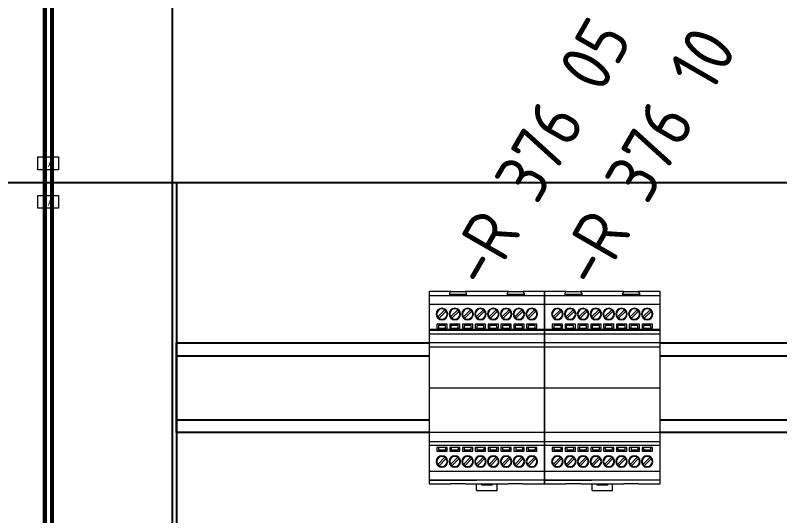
# Model space of a CAD drawing. Header units: millimetres. Extents: x 37984 to 70752, y 14140 to 37584.
# Drawn here: x 39488.3 to 39786.2, y 20309.5 to 20504.6 of the extents above; entities that cross this region are included whole.
import ezdxf
from ezdxf.enums import TextEntityAlignment as Align

# ---------------------------------------------------------------- set-up
doc = ezdxf.new("R2010")
doc.units = ezdxf.units.MM
doc.set_wipeout_variables(frame=1)
doc.layers.add('000-PI-Oprema', color=30, linetype='Continuous', lineweight=5)
for name, color, linetype in [('000-PI-ORMAR', 2, 'Continuous'), ('000-PI_TEXT', 7, 'Continuous'), ('002-PI-Kabelska kanalica', 150, 'Continuous'), ('004-PI-DIN Šina', 3, 'Continuous')]:
    doc.layers.add(name, color=color, linetype=linetype)
doc.styles.add('PI0', font='isocpeur.ttf', dxfattribs={"width": 0.9})

# ---------------------------------------------------------------- blocks, each defined once
blk = doc.blocks.new('8606.000_back')
at = {"layer": '000-PI-ORMAR'}
for p, q in [((47606.03, 38573.17), (47606.03, 36588.67)), ((48198.03, 36588.67), (48198.03, 38573.17)), ((47602.52, 38552.67), (47602.52, 36601.67)), ((47605.24, 38552.67), (47605.24, 36601.67)), ((47606.02, 36601.67), (47606.02, 38552.53)), ((48198.8, 38552.67), (48198.8, 36601.67)), ((48201.52, 38552.67), (48201.52, 36601.67))]:
    blk.add_line(p, q, dxfattribs=at)
blk = doc.blocks.new('*U973')
at = {"layer": '004-PI-DIN Šina'}
blk.add_lwpolyline([(540, -17.5), (540, 17.5), (0, 17.5), (0, -17.5)], close=True, dxfattribs=at)
for points in [[(0, 12.5), (540, 12.5)], [(0, -12.5), (540, -12.5)]]:
    blk.add_lwpolyline(points, dxfattribs=at)
blk = doc.blocks.new('8606.000_montažna')
at = {"layer": '000-PI-ORMAR'}
blk.add_line((50683.39, 38449.42), (50683.39, 36559.42), dxfattribs=at)
blk = doc.blocks.new('*U991')
at = {"layer": '002-PI-Kabelska kanalica'}
blk.add_line((80, -100), (80, 1785), dxfattribs=at)
blk = doc.blocks.new('Diode block- 8 - 2954882')
at = {"layer": '000-PI-Oprema'}
for p, q in [((38051.77, 30782.32), (38051.77, 30782.32)), ((38051.77, 30782.32), (38059.77, 30782.32)), ((38059.77, 30782.32), (38059.77, 30782.32))]:
    blk.add_line(p, q, dxfattribs=at)
blk.add_wipeout([(38033.27, 30859.82), (38078.27, 30859.82), (38078.27, 30784.82), (38033.27, 30784.82)]).dxf.layer = '000-PI-Oprema'
for p, q in [((38033.27, 30859.82), (38033.27, 30854.82)), ((38033.27, 30859.82), (38033.27, 30859.82)), ((38041.6, 30859.82), (38033.27, 30859.82)), ((38033.27, 30858.32), (38078.27, 30858.32)), ((38033.27, 30858.32), (38078.27, 30858.32)), ((38036.77, 30859.82), (38036.77, 30859.82)), ((38039.77, 30859.82), (38039.77, 30859.82)), ((38041.6, 30859.82), (38041.02, 30858.82)), ((38041.02, 30858.82), (38041.02, 30858.82)), ((38041.02, 30858.82), (38048.02, 30858.82)), ((38041.6, 30859.82), (38041.6, 30859.82)), ((38041.6, 30859.82), (38047.44, 30859.82)), ((38041.77, 30859.82), (38041.77, 30859.82)), ((38044.77, 30859.82), (38044.77, 30859.82)), ((38046.77, 30859.82), (38046.77, 30859.82)), ((38047.44, 30859.82), (38047.44, 30859.82)), ((38064.1, 30859.82), (38047.44, 30859.82)), ((38048.02, 30858.82), (38047.44, 30859.82)), ((38048.02, 30858.82), (38048.02, 30858.82)), ((38049.77, 30859.82), (38049.77, 30859.82)), ((38051.77, 30859.82), (38051.77, 30859.82)), ((38054.77, 30859.82), (38054.77, 30859.82)), ((38056.77, 30859.82), (38056.77, 30859.82)), ((38059.77, 30859.82), (38059.77, 30859.82)), ((38061.77, 30859.82), (38061.77, 30859.82)), ((38064.1, 30859.82), (38063.52, 30858.82)), ((38063.52, 30858.82), (38070.52, 30858.82)), ((38063.52, 30858.82), (38063.52, 30858.82)), ((38064.1, 30859.82), (38064.1, 30859.82)), ((38064.1, 30859.82), (38069.94, 30859.82)), ((38064.77, 30859.82), (38064.77, 30859.82)), ((38066.77, 30859.82), (38066.77, 30859.82)), ((38069.77, 30859.82), (38069.77, 30859.82)), ((38069.94, 30859.82), (38069.94, 30859.82)), ((38078.27, 30859.82), (38069.94, 30859.82)), ((38070.52, 30858.82), (38069.94, 30859.82)), ((38070.52, 30858.82), (38070.52, 30858.82)), ((38071.77, 30859.82), (38071.77, 30859.82)), ((38074.77, 30859.82), (38074.77, 30859.82)), ((38078.27, 30859.82), (38078.27, 30859.82)), ((38078.27, 30854.82), (38078.27, 30859.82)), ((38033.27, 30854.82), (38033.27, 30845.21)), ((38078.27, 30854.82), (38033.27, 30854.82)), ((38039.42, 30852.71), (38036.63, 30849.93)), ((38038.27, 30853.32), (38038.27, 30853.32)), ((38038.27, 30853.07), (38038.27, 30853.07)), ((38039.42, 30852.71), (38039.42, 30852.71)), ((38044.42, 30852.71), (38041.63, 30849.93)), ((38043.27, 30853.32), (38043.27, 30853.32)), ((38043.27, 30853.07), (38043.27, 30853.07)), ((38044.42, 30852.71), (38044.42, 30852.71)), ((38049.42, 30852.71), (38046.63, 30849.93)), ((38048.27, 30853.32), (38048.27, 30853.32)), ((38048.27, 30853.07), (38048.27, 30853.07)), ((38049.42, 30852.71), (38049.42, 30852.71)), ((38051.62, 30849.92), (38054.41, 30852.71)), ((38053.25, 30853.07), (38053.25, 30853.07)), ((38053.27, 30853.32), (38053.27, 30853.32)), ((38054.41, 30852.71), (38054.42, 30852.71)), ((38054.42, 30852.71), (38054.42, 30852.71)), ((38059.42, 30852.71), (38056.63, 30849.93)), ((38058.27, 30853.32), (38058.27, 30853.32)), ((38058.27, 30853.07), (38058.27, 30853.07)), ((38059.42, 30852.71), (38059.42, 30852.71)), ((38064.42, 30852.71), (38061.63, 30849.93)), ((38063.27, 30853.32), (38063.27, 30853.32)), ((38063.27, 30853.07), (38063.27, 30853.07)), ((38064.42, 30852.71), (38064.42, 30852.71)), ((38066.62, 30849.92), (38069.41, 30852.71)), ((38068.25, 30853.07), (38068.25, 30853.07)), ((38068.27, 30853.32), (38068.27, 30853.32)), ((38069.41, 30852.71), (38069.41, 30852.71)), ((38071.61, 30849.91), (38074.4, 30852.7)), ((38073.23, 30853.07), (38073.23, 30853.07)), ((38073.27, 30853.32), (38073.27, 30853.32)), ((38074.4, 30852.7), (38074.4, 30852.7)), ((38078.27, 30845.21), (38078.27, 30854.82)), ((38036.63, 30849.93), (38036.63, 30849.93)), ((38037.13, 30849.43), (38039.91, 30852.22)), ((38037.13, 30849.43), (38037.13, 30849.43)), ((38039.91, 30852.22), (38039.91, 30852.22)), ((38041.63, 30849.93), (38041.63, 30849.93)), ((38042.13, 30849.43), (38044.91, 30852.22)), ((38042.13, 30849.43), (38042.13, 30849.43)), ((38044.91, 30852.22), (38044.91, 30852.22)), ((38046.63, 30849.93), (38046.63, 30849.93)), ((38047.13, 30849.43), (38049.91, 30852.22)), ((38047.13, 30849.43), (38047.13, 30849.43)), ((38049.91, 30852.22), (38049.91, 30852.22)), ((38051.62, 30849.92), (38051.62, 30849.92)), ((38052.12, 30849.43), (38054.9, 30852.21)), ((38052.12, 30849.43), (38052.12, 30849.43)), ((38054.91, 30852.22), (38054.9, 30852.21)), ((38054.91, 30852.22), (38054.91, 30852.22)), ((38056.63, 30849.93), (38056.63, 30849.93)), ((38057.13, 30849.43), (38059.91, 30852.22)), ((38057.13, 30849.43), (38057.13, 30849.43)), ((38059.91, 30852.22), (38059.91, 30852.22)), ((38061.63, 30849.93), (38061.63, 30849.93)), ((38062.13, 30849.43), (38064.91, 30852.22)), ((38062.13, 30849.43), (38062.13, 30849.43)), ((38064.91, 30852.22), (38064.91, 30852.22)), ((38066.62, 30849.92), (38066.62, 30849.92)), ((38069.9, 30852.21), (38067.12, 30849.43)), ((38067.12, 30849.43), (38067.12, 30849.43)), ((38069.9, 30852.21), (38069.9, 30852.21)), ((38071.61, 30849.91), (38071.61, 30849.91)), ((38074.89, 30852.2), (38072.11, 30849.42)), ((38072.11, 30849.42), (38072.11, 30849.42)), ((38074.89, 30852.2), (38074.89, 30852.2)), ((38036.27, 30847.07), (38036.27, 30845.57)), ((38040.27, 30847.07), (38036.27, 30847.07)), ((38036.27, 30847.07), (38036.27, 30847.07)), ((38036.87, 30846.57), (38036.87, 30845.57)), ((38039.67, 30846.57), (38036.87, 30846.57)), ((38036.87, 30846.57), (38036.87, 30846.57)), ((38038.27, 30849.07), (38038.27, 30849.07)), ((38038.27, 30848.82), (38038.27, 30848.82)), ((38039.67, 30845.57), (38039.67, 30846.57)), ((38039.67, 30846.57), (38039.67, 30846.57)), ((38040.27, 30845.57), (38040.27, 30847.07)), ((38040.27, 30847.07), (38040.27, 30847.07)), ((38041.27, 30847.07), (38041.27, 30845.57)), ((38045.27, 30847.07), (38041.27, 30847.07)), ((38041.27, 30847.07), (38041.27, 30847.07)), ((38041.74, 30846.57), (38041.74, 30845.57)), ((38044.54, 30846.57), (38041.74, 30846.57)), ((38041.74, 30846.57), (38041.74, 30846.57)), ((38043.27, 30849.07), (38043.27, 30849.07)), ((38043.27, 30848.82), (38043.27, 30848.82)), ((38044.54, 30845.57), (38044.54, 30846.57)), ((38044.54, 30846.57), (38044.54, 30846.57)), ((38045.27, 30845.57), (38045.27, 30847.07)), ((38045.27, 30847.07), (38045.27, 30847.07)), ((38050.27, 30847.07), (38046.27, 30847.07)), ((38046.27, 30847.07), (38046.27, 30845.57)), ((38046.27, 30847.07), (38046.27, 30847.07)), ((38046.87, 30846.57), (38046.87, 30845.57)), ((38049.67, 30846.57), (38046.87, 30846.57)), ((38046.87, 30846.57), (38046.87, 30846.57)), ((38048.27, 30849.07), (38048.27, 30849.07)), ((38048.27, 30848.82), (38048.27, 30848.82)), ((38049.67, 30845.57), (38049.67, 30846.57)), ((38049.67, 30846.57), (38049.67, 30846.57)), ((38050.27, 30845.57), (38050.27, 30847.07)), ((38050.27, 30847.07), (38050.27, 30847.07)), ((38051.27, 30847.07), (38051.27, 30845.57)), ((38055.27, 30847.07), (38051.27, 30847.07)), ((38051.27, 30847.07), (38051.27, 30847.07)), ((38051.85, 30846.57), (38051.85, 30845.57)), ((38054.65, 30846.57), (38051.85, 30846.57)), ((38051.85, 30846.57), (38051.85, 30846.57)), ((38053.25, 30849.07), (38053.25, 30849.07)), ((38053.27, 30848.82), (38053.27, 30848.82)), ((38054.65, 30845.57), (38054.65, 30846.57)), ((38054.65, 30846.57), (38054.65, 30846.57)), ((38055.27, 30845.57), (38055.27, 30847.07)), ((38055.27, 30847.07), (38055.27, 30847.07)), ((38060.27, 30847.07), (38056.27, 30847.07)), ((38056.27, 30847.07), (38056.27, 30845.57)), ((38056.27, 30847.07), (38056.27, 30847.07)), ((38056.83, 30846.57), (38056.83, 30845.57)), ((38059.63, 30846.57), (38056.83, 30846.57)), ((38056.83, 30846.57), (38056.83, 30846.57)), ((38058.27, 30849.07), (38058.27, 30849.07)), ((38058.27, 30848.82), (38058.27, 30848.82)), ((38059.63, 30845.57), (38059.63, 30846.57)), ((38059.63, 30846.57), (38059.63, 30846.57)), ((38060.27, 30845.57), (38060.27, 30847.07)), ((38060.27, 30847.07), (38060.27, 30847.07)), ((38061.27, 30847.07), (38061.27, 30845.57)), ((38065.27, 30847.07), (38061.27, 30847.07)), ((38061.27, 30847.07), (38061.27, 30847.07)), ((38061.87, 30846.57), (38061.87, 30845.57)), ((38064.67, 30846.57), (38061.87, 30846.57)), ((38061.87, 30846.57), (38061.87, 30846.57)), ((38063.27, 30849.07), (38063.27, 30849.07)), ((38063.27, 30848.82), (38063.27, 30848.82)), ((38064.67, 30845.57), (38064.67, 30846.57)), ((38064.67, 30846.57), (38064.67, 30846.57)), ((38065.27, 30845.57), (38065.27, 30847.07)), ((38065.27, 30847.07), (38065.27, 30847.07)), ((38066.27, 30847.07), (38066.27, 30845.57)), ((38070.27, 30847.07), (38066.27, 30847.07)), ((38066.27, 30847.07), (38066.27, 30847.07)), ((38066.85, 30846.57), (38066.85, 30845.57)), ((38069.65, 30846.57), (38066.85, 30846.57)), ((38066.85, 30846.57), (38066.85, 30846.57)), ((38068.25, 30849.07), (38068.25, 30849.07)), ((38068.27, 30848.82), (38068.27, 30848.82)), ((38069.65, 30845.57), (38069.65, 30846.57)), ((38069.65, 30846.57), (38069.65, 30846.57)), ((38070.27, 30845.57), (38070.27, 30847.07)), ((38070.27, 30847.07), (38070.27, 30847.07)), ((38071.27, 30847.07), (38071.27, 30845.57)), ((38075.27, 30847.07), (38071.27, 30847.07)), ((38071.27, 30847.07), (38071.27, 30847.07)), ((38071.83, 30846.57), (38071.83, 30845.57)), ((38074.63, 30846.57), (38071.83, 30846.57)), ((38071.83, 30846.57), (38071.83, 30846.57)), ((38073.23, 30849.07), (38073.23, 30849.07)), ((38073.27, 30848.82), (38073.27, 30848.82)), ((38074.63, 30845.57), (38074.63, 30846.57)), ((38074.63, 30846.57), (38074.63, 30846.57)), ((38075.27, 30845.57), (38075.27, 30847.07)), ((38075.27, 30847.07), (38075.27, 30847.07)), ((38033.27, 30845.21), (38033.27, 30844.82)), ((38033.27, 30845.21), (38078.27, 30845.21)), ((38033.27, 30844.82), (38033.27, 30844.82)), ((38033.27, 30844.82), (38033.27, 30843.32)), ((38033.27, 30844.82), (38078.27, 30844.82)), ((38036.27, 30845.57), (38040.27, 30845.57)), ((38036.27, 30845.57), (38036.27, 30845.57)), ((38036.87, 30845.57), (38036.87, 30845.57)), ((38039.67, 30845.57), (38039.67, 30845.57)), ((38040.27, 30845.57), (38040.27, 30845.57)), ((38041.27, 30845.57), (38045.27, 30845.57)), ((38041.27, 30845.57), (38041.27, 30845.57)), ((38041.74, 30845.57), (38041.74, 30845.57)), ((38044.54, 30845.57), (38044.54, 30845.57)), ((38045.27, 30845.57), (38045.27, 30845.57)), ((38046.27, 30845.57), (38050.27, 30845.57)), ((38046.27, 30845.57), (38046.27, 30845.57)), ((38046.87, 30845.57), (38046.87, 30845.57)), ((38049.67, 30845.57), (38049.67, 30845.57)), ((38050.27, 30845.57), (38050.27, 30845.57)), ((38051.27, 30845.57), (38055.27, 30845.57)), ((38051.27, 30845.57), (38051.27, 30845.57)), ((38051.85, 30845.57), (38051.85, 30845.57)), ((38054.65, 30845.57), (38054.65, 30845.57)), ((38055.27, 30845.57), (38055.27, 30845.57)), ((38056.27, 30845.57), (38060.27, 30845.57)), ((38056.27, 30845.57), (38056.27, 30845.57)), ((38056.83, 30845.57), (38056.83, 30845.57)), ((38059.63, 30845.57), (38059.63, 30845.57)), ((38060.27, 30845.57), (38060.27, 30845.57)), ((38061.27, 30845.57), (38065.27, 30845.57)), ((38061.27, 30845.57), (38061.27, 30845.57)), ((38061.87, 30845.57), (38061.87, 30845.57)), ((38064.67, 30845.57), (38064.67, 30845.57)), ((38065.27, 30845.57), (38065.27, 30845.57)), ((38066.27, 30845.57), (38070.27, 30845.57)), ((38066.27, 30845.57), (38066.27, 30845.57)), ((38066.85, 30845.57), (38066.85, 30845.57)), ((38069.65, 30845.57), (38069.65, 30845.57)), ((38070.27, 30845.57), (38070.27, 30845.57)), ((38071.27, 30845.57), (38075.27, 30845.57)), ((38071.27, 30845.57), (38071.27, 30845.57)), ((38071.83, 30845.57), (38071.83, 30845.57)), ((38074.63, 30845.57), (38074.63, 30845.57)), ((38075.27, 30845.57), (38075.27, 30845.57)), ((38078.27, 30844.82), (38078.27, 30845.21)), ((38078.27, 30843.32), (38078.27, 30844.82)), ((38078.27, 30844.82), (38078.27, 30844.82)), ((38033.27, 30843.32), (38033.27, 30801.32)), ((38033.27, 30843.32), (38033.27, 30843.32)), ((38033.27, 30843.32), (38078.27, 30843.32)), ((38078.27, 30843.32), (38078.27, 30843.32)), ((38078.27, 30801.32), (38078.27, 30843.32)), ((38033.27, 30839.82), (38033.27, 30839.82)), ((38078.27, 30839.82), (38033.27, 30839.82)), ((38078.27, 30839.82), (38033.27, 30839.82)), ((38033.27, 30838.32), (38033.27, 30838.32)), ((38033.27, 30838.32), (38078.27, 30838.32)), ((38078.27, 30839.82), (38078.27, 30839.82)), ((38078.27, 30838.32), (38078.27, 30838.32)), ((38033.27, 30822.32), (38078.27, 30822.32)), ((38033.27, 30804.82), (38033.27, 30804.82)), ((38078.27, 30804.82), (38033.27, 30804.82)), ((38078.27, 30804.82), (38078.27, 30804.82)), ((38033.27, 30801.32), (38033.27, 30799.82)), ((38033.27, 30801.32), (38033.27, 30801.32)), ((38033.27, 30801.32), (38078.27, 30801.32)), ((38033.27, 30799.82), (38033.27, 30789.82)), ((38033.27, 30799.82), (38033.27, 30799.82)), ((38078.27, 30799.82), (38033.27, 30799.82)), ((38040.27, 30799.07), (38036.27, 30799.07)), ((38036.27, 30799.07), (38036.27, 30797.57)), ((38036.27, 30799.07), (38036.27, 30799.07)), ((38036.91, 30799.07), (38036.91, 30798.07)), ((38036.91, 30799.07), (38036.91, 30799.07)), ((38039.71, 30798.07), (38039.71, 30799.07)), ((38039.71, 30799.07), (38039.71, 30799.07)), ((38040.27, 30797.57), (38040.27, 30799.07)), ((38040.27, 30799.07), (38040.27, 30799.07)), ((38041.27, 30799.07), (38041.27, 30797.57)), ((38045.27, 30799.07), (38041.27, 30799.07)), ((38041.27, 30799.07), (38041.27, 30799.07)), ((38041.89, 30799.07), (38041.89, 30798.07)), ((38041.89, 30799.07), (38041.89, 30799.07)), ((38044.69, 30798.07), (38044.69, 30799.07)), ((38044.69, 30799.07), (38044.69, 30799.07)), ((38045.27, 30797.57), (38045.27, 30799.07)), ((38045.27, 30799.07), (38045.27, 30799.07)), ((38046.27, 30799.07), (38046.27, 30797.57)), ((38050.27, 30799.07), (38046.27, 30799.07)), ((38046.27, 30799.07), (38046.27, 30799.07)), ((38046.87, 30799.07), (38046.87, 30798.07)), ((38046.87, 30799.07), (38046.87, 30799.07)), ((38049.67, 30798.07), (38049.67, 30799.07)), ((38049.67, 30799.07), (38049.67, 30799.07)), ((38050.27, 30797.57), (38050.27, 30799.07)), ((38050.27, 30799.07), (38050.27, 30799.07)), ((38055.27, 30799.07), (38051.27, 30799.07)), ((38051.27, 30799.07), (38051.27, 30797.57)), ((38051.27, 30799.07), (38051.27, 30799.07)), ((38051.91, 30799.07), (38051.91, 30798.07)), ((38051.91, 30799.07), (38051.91, 30799.07)), ((38054.71, 30798.07), (38054.71, 30799.07)), ((38054.71, 30799.07), (38054.71, 30799.07)), ((38055.27, 30797.57), (38055.27, 30799.07)), ((38055.27, 30799.07), (38055.27, 30799.07)), ((38056.27, 30799.07), (38056.27, 30797.57)), ((38060.27, 30799.07), (38056.27, 30799.07)), ((38056.27, 30799.07), (38056.27, 30799.07)), ((38056.89, 30799.07), (38056.89, 30798.07)), ((38056.89, 30799.07), (38056.89, 30799.07)), ((38059.69, 30798.07), (38059.69, 30799.07)), ((38059.69, 30799.07), (38059.69, 30799.07)), ((38060.27, 30797.57), (38060.27, 30799.07)), ((38060.27, 30799.07), (38060.27, 30799.07)), ((38061.27, 30799.07), (38061.27, 30797.57)), ((38065.27, 30799.07), (38061.27, 30799.07)), ((38061.27, 30799.07), (38061.27, 30799.07)), ((38061.87, 30799.07), (38061.87, 30798.07)), ((38061.87, 30799.07), (38061.87, 30799.07)), ((38064.67, 30798.07), (38064.67, 30799.07)), ((38064.67, 30799.07), (38064.67, 30799.07)), ((38065.27, 30797.57), (38065.27, 30799.07)), ((38065.27, 30799.07), (38065.27, 30799.07)), ((38066.27, 30799.07), (38066.27, 30797.57)), ((38070.27, 30799.07), (38066.27, 30799.07)), ((38066.27, 30799.07), (38066.27, 30799.07)), ((38067, 30799.07), (38067, 30798.07)), ((38067, 30799.07), (38067, 30799.07)), ((38069.8, 30798.07), (38069.8, 30799.07)), ((38069.8, 30799.07), (38069.8, 30799.07)), ((38070.27, 30797.57), (38070.27, 30799.07)), ((38070.27, 30799.07), (38070.27, 30799.07)), ((38071.27, 30799.07), (38071.27, 30797.57)), ((38075.27, 30799.07), (38071.27, 30799.07)), ((38071.27, 30799.07), (38071.27, 30799.07)), ((38071.87, 30799.07), (38071.87, 30798.07)), ((38071.87, 30799.07), (38071.87, 30799.07)), ((38074.67, 30798.07), (38074.67, 30799.07)), ((38074.67, 30799.07), (38074.67, 30799.07)), ((38075.27, 30797.57), (38075.27, 30799.07)), ((38075.27, 30799.07), (38075.27, 30799.07)), ((38078.27, 30799.82), (38078.27, 30801.32)), ((38078.27, 30801.32), (38078.27, 30801.32)), ((38078.27, 30789.82), (38078.27, 30799.82)), ((38078.27, 30799.82), (38078.27, 30799.82)), ((38036.27, 30797.57), (38040.27, 30797.57)), ((38036.27, 30797.57), (38036.27, 30797.57)), ((38036.91, 30798.07), (38039.71, 30798.07)), ((38036.91, 30798.07), (38036.91, 30798.07)), ((38038.27, 30795.82), (38038.27, 30795.82)), ((38039.71, 30798.07), (38039.71, 30798.07)), ((38040.27, 30797.57), (38040.27, 30797.57)), ((38041.27, 30797.57), (38045.27, 30797.57)), ((38041.27, 30797.57), (38041.27, 30797.57)), ((38041.89, 30798.07), (38044.69, 30798.07)), ((38041.89, 30798.07), (38041.89, 30798.07)), ((38043.27, 30795.82), (38043.27, 30795.82)), ((38044.69, 30798.07), (38044.69, 30798.07)), ((38045.27, 30797.57), (38045.27, 30797.57)), ((38046.27, 30797.57), (38050.27, 30797.57)), ((38046.27, 30797.57), (38046.27, 30797.57)), ((38046.87, 30798.07), (38049.67, 30798.07)), ((38046.87, 30798.07), (38046.87, 30798.07)), ((38048.27, 30795.82), (38048.27, 30795.82)), ((38049.67, 30798.07), (38049.67, 30798.07)), ((38050.27, 30797.57), (38050.27, 30797.57)), ((38051.27, 30797.57), (38055.27, 30797.57)), ((38051.27, 30797.57), (38051.27, 30797.57)), ((38051.91, 30798.07), (38054.71, 30798.07)), ((38051.91, 30798.07), (38051.91, 30798.07)), ((38053.27, 30795.82), (38053.27, 30795.82)), ((38054.71, 30798.07), (38054.71, 30798.07)), ((38055.27, 30797.57), (38055.27, 30797.57)), ((38056.27, 30797.57), (38060.27, 30797.57)), ((38056.27, 30797.57), (38056.27, 30797.57)), ((38056.89, 30798.07), (38059.69, 30798.07)), ((38056.89, 30798.07), (38056.89, 30798.07)), ((38058.27, 30795.82), (38058.27, 30795.82)), ((38059.69, 30798.07), (38059.69, 30798.07)), ((38060.27, 30797.57), (38060.27, 30797.57)), ((38061.27, 30797.57), (38065.27, 30797.57)), ((38061.27, 30797.57), (38061.27, 30797.57)), ((38061.87, 30798.07), (38064.67, 30798.07)), ((38061.87, 30798.07), (38061.87, 30798.07)), ((38063.27, 30795.82), (38063.27, 30795.82)), ((38064.67, 30798.07), (38064.67, 30798.07)), ((38065.27, 30797.57), (38065.27, 30797.57)), ((38066.27, 30797.57), (38070.27, 30797.57)), ((38066.27, 30797.57), (38066.27, 30797.57)), ((38067, 30798.07), (38069.8, 30798.07)), ((38067, 30798.07), (38067, 30798.07)), ((38068.27, 30795.82), (38068.27, 30795.82)), ((38069.8, 30798.07), (38069.8, 30798.07)), ((38070.27, 30797.57), (38070.27, 30797.57)), ((38071.27, 30797.57), (38075.27, 30797.57)), ((38071.27, 30797.57), (38071.27, 30797.57)), ((38071.87, 30798.07), (38074.67, 30798.07)), ((38071.87, 30798.07), (38071.87, 30798.07)), ((38073.27, 30795.82), (38073.27, 30795.82)), ((38074.67, 30798.07), (38074.67, 30798.07)), ((38075.27, 30797.57), (38075.27, 30797.57)), ((38039.42, 30795.21), (38036.63, 30792.43)), ((38037.13, 30791.93), (38039.91, 30794.72)), ((38038.27, 30795.57), (38038.27, 30795.57)), ((38039.42, 30795.21), (38039.42, 30795.21)), ((38039.91, 30794.72), (38039.91, 30794.72)), ((38041.64, 30792.44), (38044.42, 30795.22)), ((38044.92, 30794.73), (38042.13, 30791.94)), ((38043.29, 30795.57), (38043.29, 30795.57)), ((38044.42, 30795.22), (38044.42, 30795.22)), ((38044.92, 30794.73), (38044.92, 30794.73)), ((38049.42, 30795.21), (38046.63, 30792.43)), ((38047.13, 30791.93), (38049.91, 30794.72)), ((38048.27, 30795.57), (38048.27, 30795.57)), ((38049.42, 30795.21), (38049.42, 30795.21)), ((38049.91, 30794.72), (38049.91, 30794.72)), ((38054.42, 30795.21), (38051.63, 30792.43)), ((38052.13, 30791.93), (38054.91, 30794.72)), ((38053.27, 30795.57), (38053.27, 30795.57)), ((38054.42, 30795.21), (38054.42, 30795.21)), ((38054.91, 30794.72), (38054.91, 30794.72)), ((38056.64, 30792.44), (38059.42, 30795.22)), ((38059.92, 30794.73), (38057.13, 30791.94)), ((38058.29, 30795.57), (38058.29, 30795.57)), ((38059.42, 30795.22), (38059.42, 30795.22)), ((38059.92, 30794.73), (38059.92, 30794.73)), ((38064.42, 30795.21), (38061.63, 30792.43)), ((38062.13, 30791.93), (38064.91, 30794.72)), ((38063.27, 30795.57), (38063.27, 30795.57)), ((38064.42, 30795.21), (38064.42, 30795.21)), ((38064.91, 30794.72), (38064.91, 30794.72)), ((38069.42, 30795.21), (38066.63, 30792.43)), ((38067.13, 30791.93), (38069.91, 30794.72)), ((38068.27, 30795.57), (38068.27, 30795.57)), ((38069.42, 30795.21), (38069.42, 30795.21)), ((38069.91, 30794.72), (38069.91, 30794.72)), ((38074.42, 30795.21), (38071.63, 30792.43)), ((38072.13, 30791.93), (38074.91, 30794.72)), ((38073.27, 30795.57), (38073.27, 30795.57)), ((38074.42, 30795.21), (38074.42, 30795.21)), ((38074.91, 30794.72), (38074.91, 30794.72)), ((38033.27, 30789.82), (38033.27, 30784.82)), ((38033.27, 30789.82), (38078.27, 30789.82)), ((38036.63, 30792.43), (38036.63, 30792.43)), ((38037.13, 30791.93), (38037.13, 30791.93)), ((38038.27, 30791.57), (38038.27, 30791.57)), ((38038.27, 30791.32), (38038.27, 30791.32)), ((38041.64, 30792.44), (38041.64, 30792.44)), ((38042.13, 30791.94), (38042.13, 30791.94)), ((38043.27, 30791.32), (38043.27, 30791.32)), ((38043.29, 30791.57), (38043.29, 30791.57)), ((38046.63, 30792.43), (38046.63, 30792.43)), ((38047.13, 30791.93), (38047.13, 30791.93)), ((38048.27, 30791.57), (38048.27, 30791.57)), ((38048.27, 30791.32), (38048.27, 30791.32)), ((38051.63, 30792.43), (38051.63, 30792.43)), ((38052.13, 30791.93), (38052.13, 30791.93)), ((38053.27, 30791.57), (38053.27, 30791.57)), ((38053.27, 30791.32), (38053.27, 30791.32)), ((38056.64, 30792.44), (38056.64, 30792.44)), ((38057.13, 30791.94), (38057.13, 30791.94)), ((38058.27, 30791.32), (38058.27, 30791.32)), ((38058.29, 30791.57), (38058.29, 30791.57)), ((38061.63, 30792.43), (38061.63, 30792.43)), ((38062.13, 30791.93), (38062.13, 30791.93)), ((38063.27, 30791.57), (38063.27, 30791.57)), ((38063.27, 30791.32), (38063.27, 30791.32)), ((38066.63, 30792.43), (38066.63, 30792.43)), ((38067.13, 30791.93), (38067.13, 30791.93)), ((38068.27, 30791.57), (38068.27, 30791.57)), ((38068.27, 30791.32), (38068.27, 30791.32)), ((38071.63, 30792.43), (38071.63, 30792.43)), ((38072.13, 30791.93), (38072.13, 30791.93)), ((38073.27, 30791.57), (38073.27, 30791.57)), ((38073.27, 30791.32), (38073.27, 30791.32)), ((38078.27, 30784.82), (38078.27, 30789.82)), ((38051.67, 30786.32), (38033.27, 30786.32)), ((38033.27, 30786.32), (38051.67, 30786.32)), ((38033.27, 30784.82), (38033.27, 30784.82)), ((38033.27, 30784.82), (38041.6, 30784.82)), ((38036.77, 30784.82), (38036.77, 30784.82)), ((38039.77, 30784.82), (38039.77, 30784.82)), ((38047.44, 30784.82), (38041.6, 30784.82)), ((38041.6, 30784.82), (38041.6, 30784.82)), ((38041.77, 30784.82), (38041.77, 30784.82)), ((38044.77, 30784.82), (38044.77, 30784.82)), ((38046.77, 30784.82), (38046.77, 30784.82)), ((38047.44, 30784.82), (38064.1, 30784.82)), ((38047.44, 30784.82), (38047.44, 30784.82)), ((38049.77, 30784.82), (38049.77, 30784.82)), ((38078.27, 30786.32), (38051.67, 30786.32)), ((38051.67, 30784.82), (38051.67, 30784.82)), ((38051.77, 30784.82), (38051.77, 30784.82)), ((38051.77, 30782.32), (38051.77, 30784.82)), ((38053.77, 30784.32), (38053.77, 30784.82)), ((38057.77, 30784.32), (38053.77, 30784.32)), ((38053.77, 30784.32), (38053.77, 30784.32)), ((38054.77, 30784.82), (38054.77, 30784.82)), ((38056.77, 30784.82), (38056.77, 30784.82)), ((38057.77, 30784.82), (38057.77, 30784.32)), ((38057.77, 30784.32), (38057.77, 30784.32)), ((38059.77, 30784.82), (38059.77, 30784.82)), ((38059.77, 30782.32), (38059.77, 30784.82)), ((38078.27, 30786.32), (38059.87, 30786.32)), ((38059.87, 30784.82), (38059.87, 30784.82)), ((38061.77, 30784.82), (38061.77, 30784.82)), ((38069.94, 30784.82), (38064.1, 30784.82)), ((38064.1, 30784.82), (38064.1, 30784.82)), ((38064.77, 30784.82), (38064.77, 30784.82)), ((38066.77, 30784.82), (38066.77, 30784.82)), ((38069.77, 30784.82), (38069.77, 30784.82)), ((38069.94, 30784.82), (38078.27, 30784.82)), ((38069.94, 30784.82), (38069.94, 30784.82)), ((38071.77, 30784.82), (38071.77, 30784.82)), ((38074.77, 30784.82), (38074.77, 30784.82)), ((38078.27, 30784.82), (38078.27, 30784.82))]:
    blk.add_line(p, q, dxfattribs=at)
for centre, radius, start, end in [((38038.27, 30851.07), 2.25, 90, 270), ((38038.27, 30851.07), 2, 90, 270), ((38038.27, 30851.07), 2.25, 270, 90), ((38038.27, 30851.07), 2, 270, 90), ((38043.27, 30851.07), 2.25, 90, 270), ((38043.27, 30851.07), 2, 90, 270), ((38043.27, 30851.07), 2.25, 270, 90), ((38043.27, 30851.07), 2, 270, 90), ((38048.27, 30851.07), 2.25, 90, 270), ((38048.27, 30851.07), 2, 90, 270), ((38048.27, 30851.07), 2.25, 270, 90), ((38048.27, 30851.07), 2, 270, 90), ((38053.27, 30851.07), 2.25, 90, 270), ((38053.25, 30851.07), 2, 90, 270), ((38053.25, 30851.07), 2, 270, 90), ((38053.27, 30851.07), 2.25, 270, 90), ((38053.27, 30851.07), 2, 34.9214, 55.0787), ((38058.27, 30851.07), 2.25, 90, 270), ((38058.27, 30851.07), 2, 90, 270), ((38058.27, 30851.07), 2.25, 270, 90), ((38058.27, 30851.07), 2, 270, 90), ((38063.27, 30851.07), 2.25, 90, 270), ((38063.27, 30851.07), 2, 90, 270), ((38063.27, 30851.07), 2.25, 270, 90), ((38063.27, 30851.07), 2, 270, 90), ((38068.27, 30851.07), 2.25, 90, 270), ((38068.25, 30851.07), 2, 90, 270), ((38068.25, 30851.07), 2, 270, 90), ((38068.27, 30851.07), 2.25, 270, 90), ((38073.27, 30851.07), 2.25, 90, 270), ((38073.23, 30851.07), 2, 90, 270), ((38073.23, 30851.07), 2, 270, 90), ((38073.27, 30851.07), 2.25, 270, 90), ((38038.27, 30793.57), 2.25, 90, 270), ((38038.27, 30793.57), 2.25, 270, 90), ((38043.27, 30793.57), 2.25, 90, 270), ((38043.27, 30793.57), 2.25, 270, 90), ((38048.27, 30793.57), 2.25, 90, 270), ((38048.27, 30793.57), 2.25, 270, 90), ((38053.27, 30793.57), 2.25, 90, 270), ((38053.27, 30793.57), 2.25, 270, 90), ((38058.27, 30793.57), 2.25, 90, 270), ((38058.27, 30793.57), 2.25, 270, 90), ((38063.27, 30793.57), 2.25, 90, 270), ((38063.27, 30793.57), 2.25, 270, 90), ((38068.27, 30793.57), 2.25, 90, 270), ((38068.27, 30793.57), 2.25, 270, 90), ((38073.27, 30793.57), 2.25, 90, 270), ((38073.27, 30793.57), 2.25, 270, 90), ((38038.27, 30793.57), 2, 90, 270), ((38038.27, 30793.57), 2, 270, 90), ((38043.29, 30793.57), 2, 90, 270), ((38043.29, 30793.57), 2, 270, 90), ((38048.27, 30793.57), 2, 90, 270), ((38048.27, 30793.57), 2, 270, 90), ((38053.27, 30793.57), 2, 90, 270), ((38053.27, 30793.57), 2, 270, 90), ((38058.29, 30793.57), 2, 90, 270), ((38058.29, 30793.57), 2, 270, 90), ((38063.27, 30793.57), 2, 90, 270), ((38063.27, 30793.57), 2, 270, 90), ((38068.27, 30793.57), 2, 90, 270), ((38068.27, 30793.57), 2, 270, 90), ((38073.27, 30793.57), 2, 90, 270), ((38073.27, 30793.57), 2, 270, 90)]:
    blk.add_arc(centre, radius, start, end, dxfattribs=at)
blk = doc.blocks.new('*U996')
at = {"layer": '002-PI-Kabelska kanalica'}
for p, q in [((-20, 311), (80, 311)), ((-20, -100), (-20, 311)), ((80, -100), (80, 311)), ((-20, -100), (80, -100))]:
    blk.add_line(p, q, dxfattribs=at)

msp = doc.modelspace()

# ---------------------------------------------------------------- linework, layer by layer
at = {"layer": '000-PI-Oprema'}
for points in [[(39497.113, 20449.402), (39505.113, 20449.402), (39505.113, 20444.402), (39497.113, 20444.402)], [(39497.086, 20434.402), (39505.086, 20434.402), (39505.086, 20429.402), (39497.086, 20429.402)]]:
    msp.add_lwpolyline(points, close=True, dxfattribs=at)

# ---------------------------------------------------------------- block references
at = {"rotation": 270}
msp.add_blockref('*U991', (38658.446, 20519.404), dxfattribs=at)
at = {"xscale": -1, "rotation": 180}
for name, p in [('*U996', (39471.113, 20339.402)), ('*U973', (39551.113, 20359.404))]:
    msp.add_blockref(name, p, dxfattribs=at)
at = {"layer": '000-PI-ORMAR'}
msp.add_blockref('8606.000_back', (-8698.583, -17811.766), dxfattribs=at)

# ---------------------------------------------------------------- texts
at = {"layer": '000-PI_TEXT', "style": 'PI0', "width": 0.9}
for s, p in [('-R 376 05', (39663.67, 20401.904)), ('-R 376 10', (39706.633, 20401.904))]:
    msp.add_text(s, height=20, rotation=60, dxfattribs=at).set_placement(p, align=Align.MIDDLE_LEFT)
at = {"layer": '000-PI_TEXT', "linetype": 'Continuous', "char_height": 3, "width": 8, "attachment_point": 5, "style": 'PI0'}
for insert in [(39501.113, 20446.902), (39501.086, 20431.902)]:
    msp.add_mtext('5A', dxfattribs=dict(at, insert=insert))

# ---------------------------------------------------------------- next in the draw order: block references
at = {"layer": '000-PI-Oprema'}
msp.add_blockref('Diode block- 8 - 2954882', (1616.316, -10462.921), dxfattribs=at)

# ---------------------------------------------------------------- next in the draw order: block references
msp.add_blockref('Diode block- 8 - 2954882', (1661.316, -10462.921), dxfattribs=at)

# ---------------------------------------------------------------- next in the draw order: block references
msp.add_blockref('8606.000_montažna', (-11133.988, -17740.014), dxfattribs=at)
at = {"layer": '000-PI-ORMAR'}
msp.add_blockref('8606.000_back', (-8103.11, -17811.766), dxfattribs=at)

doc.saveas('drawing.dxf')
